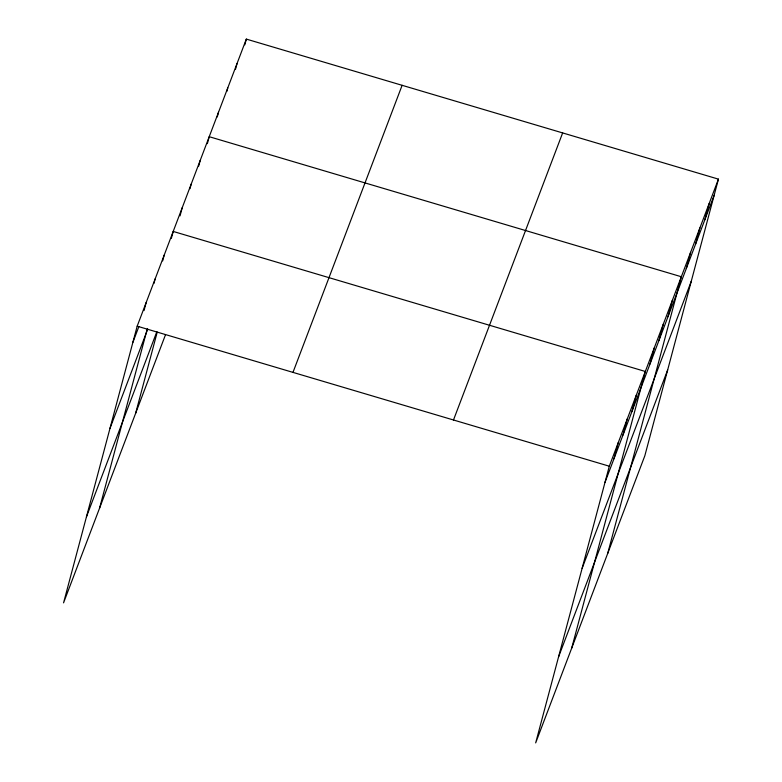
<?xml version="1.0" encoding="UTF-8"?>
<svg xmlns="http://www.w3.org/2000/svg" width="782" height="782" viewBox="0 0 782 782"><rect width="100%" height="100%" fill="white"/><g stroke="black" fill="none" stroke-linecap="round" stroke-linejoin="round"><path stroke-width="1.17" d="M718.443 179.137L609.295 466.209L535.67 742.9L644.818 455.828L718.443 179.137L246.33 39.1L137.182 326.172L63.557 602.863L165.54 334.647M144.025 310.591L146.185 302.487M153.956 283.436L155.188 278.812M162.656 260.914L164.191 255.127M99.578 508.134L147.27 328.899M171.356 238.383L173.203 231.443L645.306 371.47L571.691 648.161M180.046 215.861L182.206 207.758M189.977 188.706L191.209 184.073M198.677 166.175L200.212 160.388M135.599 413.395L157.221 332.145M207.367 143.653L209.224 136.703L681.327 276.74L607.712 553.431M217.269 116.938L218.501 112.305M226.848 91.377L227.777 87.907M235.509 69.285L237.054 63.498M244.795 44.887L246.33 39.1M613.987 458.731L618.298 442.524M622.99 435.046L627.301 418.839M631.993 411.361L636.304 395.154M650.008 363.992L654.319 347.795M659.011 340.307L663.322 324.11M668.014 316.632L672.324 300.425M686.293 268.539L690.614 252.342M695.579 244.14L699.89 227.933M704.856 219.742L709.166 203.535M132.872 342.379L138.873 326.593M109.998 428.341L147.73 329.095M86.431 516.902L156.752 331.949M292.976 372.388L402.124 85.306M453.492 419.993L562.649 132.92M604.975 482.416L714.132 195.334M582.111 568.377L691.259 281.295M558.543 656.939L667.691 369.866M137.182 326.172L609.295 466.209"/></g></svg>
